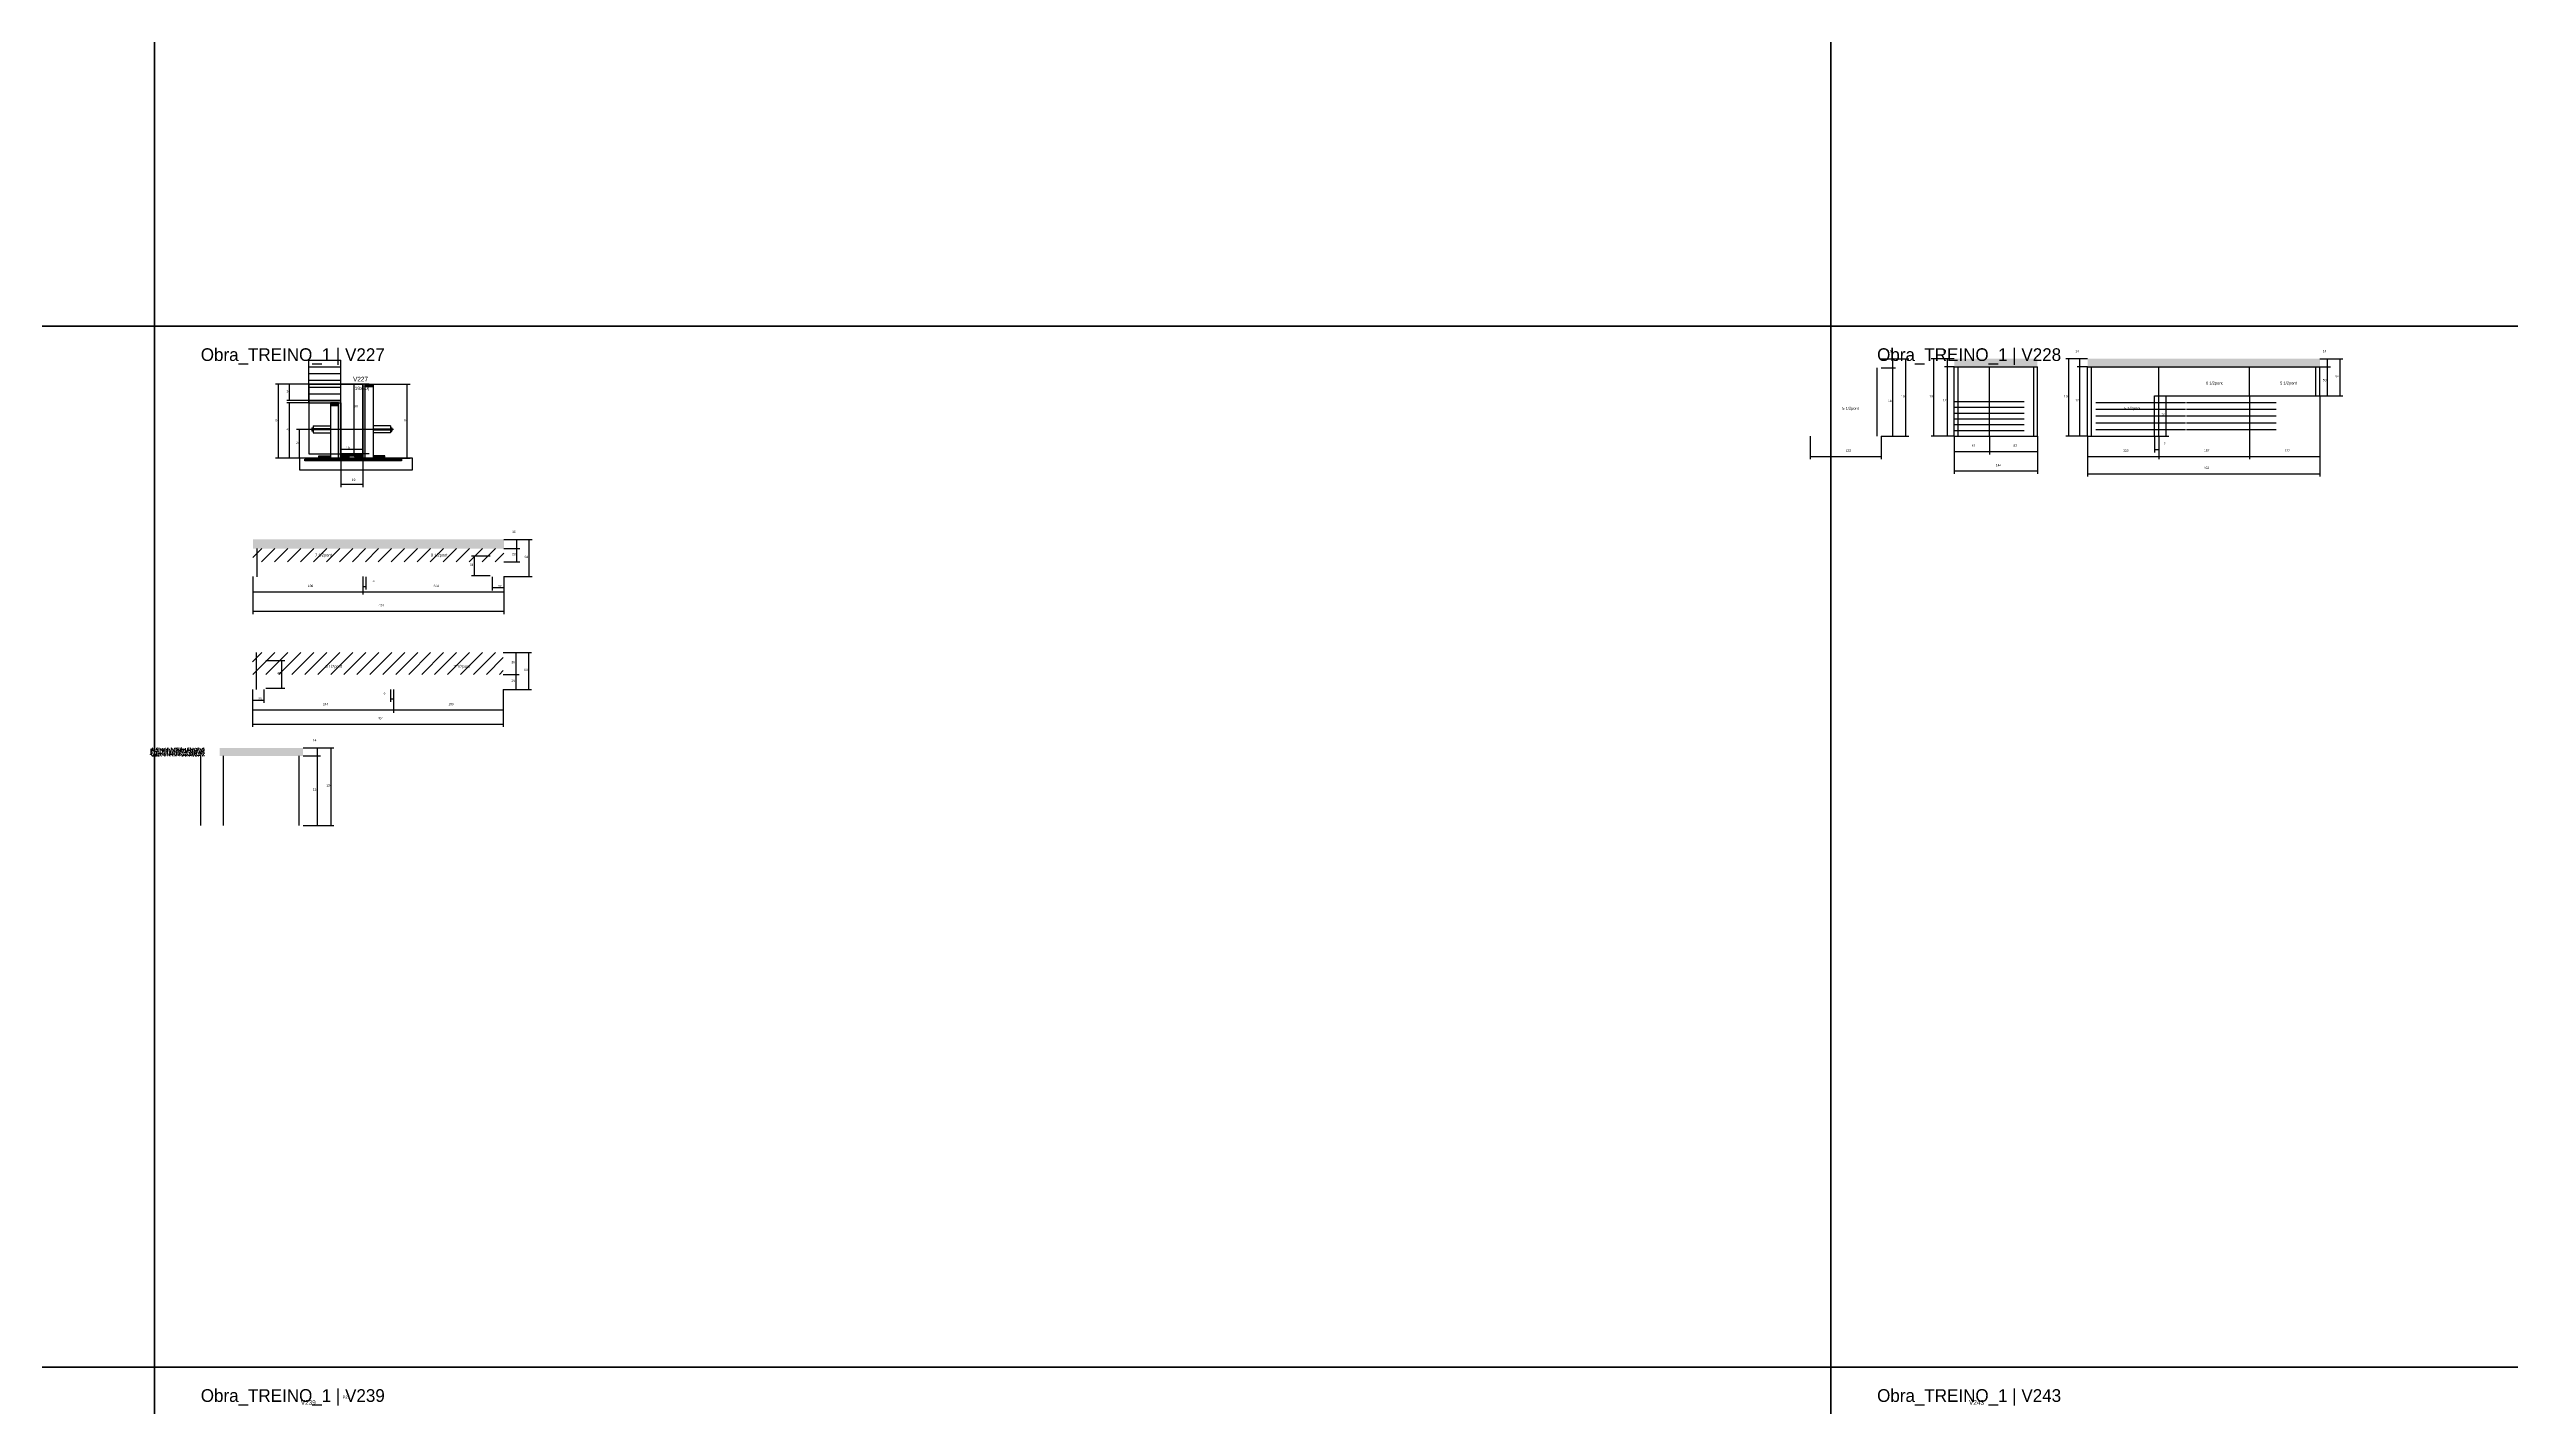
# Model space of a CAD drawing. Header units: metres. Extents: x -41 to 34840, y -36000 to 1848.
# Drawn here: x 25918 to 30176, y -12668 to -10321 of the extents above; entities that cross this region are included whole.
import ezdxf

# ---------------------------------------------------------------- set-up
doc = ezdxf.new("R2010")
doc.units = ezdxf.units.M
for name, color, linetype in [('barrote', 126, 'Continuous'), ('CELL_BORDER', 8, 'Continuous'), ('CONCRETO', 251, 'Continuous'), ('COTA', 4, 'Continuous'), ('Cota Seção (2x)', 4, 'Continuous'), ('Hachura', 253, 'Continuous'), ('LABEL_ID', 3, 'Continuous'), ('Madeira', 126, 'Continuous'), ('NOMENCLATURA', 7, 'Continuous'), ('Painéis', 200, 'Continuous'), ('REAPROVEITAMENTO', 251, 'Continuous'), ('SARR_2.2x7', 40, 'Continuous'), ('SCO-___-LAJ', 4, 'Continuous'), ('TENSOR', 2, 'Continuous'), ('Texto Seção', 7, 'Continuous')]:
    doc.layers.add(name, color=color, linetype=linetype)

msp = doc.modelspace()

# ---------------------------------------------------------------- hatches: boundary and pattern name
at = {"layer": 'COTA'}
h = msp.add_hatch(dxfattribs=at)
h.set_pattern_fill('AR-CONC', scale=0.03)
h.paths.add_polyline_path([(29357.4, -10870), (29357.4, -10856), (29357.4, -10856), (29213.4, -10856), (29213.4, -10856), (29213.4, -10870), (29213.4, -10870), (29357.4, -10870)])
h = msp.add_hatch(dxfattribs=at)
h.set_pattern_fill('AR-CONC', scale=0.03)
h.paths.add_polyline_path([(29444.1, -10872), (29444.1, -10856), (29444.1, -10856), (29846.1, -10856), (29846.1, -10856), (29846.1, -10872), (29846.1, -10872), (29444.1, -10872)])
h = msp.add_hatch(dxfattribs=at)
h.set_pattern_fill('AR-CONC', scale=0.03)
h.paths.add_polyline_path([(26270.3, -11168.5), (26270.3, -11184.5), (26270.3, -11184.5), (26704.3, -11184.5), (26704.3, -11184.5), (26704.3, -11168.5), (26704.3, -11168.5), (26270.3, -11168.5)])
h = msp.add_hatch(dxfattribs=at)
h.set_pattern_fill('AR-CONC', scale=0.03)
h.paths.add_polyline_path([(26092.5, -11529), (26092.5, -11543), (26092.5, -11543), (26186.5, -11543), (26186.5, -11543), (26186.5, -11529), (26186.5, -11529), (26092.5, -11529)])
h = msp.add_hatch(dxfattribs=at)
h.set_pattern_fill('AR-CONC', scale=0.03)
h.paths.add_polyline_path([(26212.9, -11543), (26212.9, -11529), (26212.9, -11529), (26356.9, -11529), (26356.9, -11529), (26356.9, -11543), (26356.9, -11543), (26212.9, -11543)])
at = {"layer": 'Hachura'}
h = msp.add_hatch(color=8, dxfattribs=at)
h.dxf.hatch_style = 1
h.paths.add_polyline_path([(26464.3, -10900.3), (26460.3, -10900.3), (26460.3, -10900.3), (26460.3, -11028.3), (26460.3, -11028.3), (26464.3, -11028.3), (26464.3, -11028.3), (26464.3, -10900.3)])
h = msp.add_hatch(dxfattribs=at)
h.set_pattern_fill('ANSI31', scale=0.5)
h.paths.add_polyline_path([(26464.3, -10904.7), (26464.3, -10900.3), (26464.3, -10900.3), (26478.3, -10900.3), (26478.3, -10900.3), (26478.3, -10904.7), (26478.3, -10904.7), (26464.3, -10904.7)])
h = msp.add_hatch(color=8, dxfattribs=at)
h.dxf.hatch_style = 1
h.paths.add_polyline_path([(26422.3, -10932.3), (26422.3, -10928.3), (26422.3, -10928.3), (26366.7, -10928.3), (26366.7, -10928.3), (26366.7, -10932.3), (26366.7, -10932.3), (26422.3, -10932.3)])
h = msp.add_hatch(dxfattribs=at)
h.set_pattern_fill('ANSI31', scale=0.5)
h.paths.add_polyline_path([(26418.3, -10936.7), (26418.3, -10932.3), (26418.3, -10932.3), (26404.3, -10932.3), (26404.3, -10932.3), (26404.3, -10936.7), (26404.3, -10936.7), (26418.3, -10936.7)])
h = msp.add_hatch(color=8, dxfattribs=at)
h.dxf.hatch_style = 1
h.paths.add_polyline_path([(26418.3, -10928.3), (26422.3, -10928.3), (26422.3, -10928.3), (26422.3, -11028.3), (26422.3, -11028.3), (26418.3, -11028.3), (26418.3, -11028.3), (26418.3, -10928.3)])
h = msp.add_hatch(dxfattribs=at)
h.set_pattern_fill('ANSI31', scale=0.5)
h.paths.add_polyline_path([(26384.3, -11028.3), (26384.3, -11023.9), (26384.3, -11023.9), (26404.3, -11023.9), (26404.3, -11023.9), (26404.3, -11028.3), (26404.3, -11028.3), (26384.3, -11028.3)])
h = msp.add_hatch(color=8, dxfattribs=at)
h.dxf.hatch_style = 1
h.paths.add_polyline_path([(26460.3, -11023.9), (26460.3, -11020.3), (26460.3, -11020.3), (26422.3, -11020.3), (26422.3, -11020.3), (26422.3, -11023.9), (26422.3, -11023.9), (26460.3, -11023.9)])
h = msp.add_hatch(dxfattribs=at)
h.set_pattern_fill('ANSI31', scale=0.5)
h.paths.add_polyline_path([(26422.3, -11028.3), (26422.3, -11023.9), (26422.3, -11023.9), (26436.3, -11023.9), (26436.3, -11023.9), (26436.3, -11028.3), (26436.3, -11028.3), (26422.3, -11028.3)])
h = msp.add_hatch(dxfattribs=at)
h.set_pattern_fill('ANSI31', scale=0.5)
h.paths.add_polyline_path([(26460.3, -11028.3), (26460.3, -11023.9), (26460.3, -11023.9), (26446.3, -11023.9), (26446.3, -11023.9), (26446.3, -11028.3), (26446.3, -11028.3), (26460.3, -11028.3)])
h = msp.add_hatch(dxfattribs=at)
h.set_pattern_fill('ANSI31', scale=0.5)
h.paths.add_polyline_path([(26498.3, -11028.3), (26498.3, -11023.9), (26498.3, -11023.9), (26478.3, -11023.9), (26478.3, -11023.9), (26478.3, -11028.3), (26478.3, -11028.3), (26498.3, -11028.3)])
at = {"layer": 'REAPROVEITAMENTO'}
h = msp.add_hatch(dxfattribs=at)
h.set_pattern_fill('ANSI31', scale=5)
h.paths.add_polyline_path([(26270.3, -11184.5), (26270.3, -11207.5), (26270.3, -11207.5), (26704.3, -11207.5), (26704.3, -11207.5), (26704.3, -11184.5), (26704.3, -11184.5), (26270.3, -11184.5)])
h = msp.add_hatch(dxfattribs=at)
h.set_pattern_fill('ANSI31', scale=5)
h.paths.add_polyline_path([(26703.3, -11401.9), (26703.3, -11363.9), (26703.3, -11363.9), (26269.3, -11363.9), (26269.3, -11363.9), (26269.3, -11401.9), (26269.3, -11401.9), (26703.3, -11401.9)])

# ---------------------------------------------------------------- linework, layer by layer
for p, q in [((26372.3, -10975.3), (26372.3, -10981.3)), ((26372.3, -10975.3), (26374.3, -10975.3)), ((26374.3, -10981.3), (26372.3, -10981.3)), ((26374.3, -10972.3), (26374.3, -10984.3)), ((26374.3, -10972.3), (26404.3, -10972.3)), ((26404.3, -10977.3), (26374.3, -10977.3)), ((26404.3, -10979.3), (26374.3, -10979.3)), ((26374.3, -10984.3), (26404.3, -10984.3)), ((26508.3, -10972.3), (26478.3, -10972.3)), ((26478.3, -10977.3), (26508.3, -10977.3)), ((26478.3, -10979.3), (26508.3, -10979.3)), ((26508.3, -10984.3), (26478.3, -10984.3)), ((26508.3, -10972.3), (26508.3, -10984.3)), ((26508.3, -10975.3), (26510.3, -10975.3)), ((26508.3, -10981.3), (26510.3, -10981.3)), ((26510.3, -10975.3), (26510.3, -10981.3))]:
    msp.add_line(p, q)
at = {"layer": 'barrote'}
msp.add_lwpolyline([(26350.9, -11048.3), (26546, -11048.3), (26546, -11028.3), (26350.9, -11028.3)], close=True, dxfattribs=at)
at = {"layer": 'CELL_BORDER'}
for points in [[(23200, -10800), (26100, -10800), (26100, -9000), (23200, -9000)], [(26100, -10800), (29000, -10800), (29000, -9000), (26100, -9000)], [(29000, -10800), (31900, -10800), (31900, -9000), (29000, -9000)], [(23200, -12600), (26100, -12600), (26100, -10800), (23200, -10800)], [(26100, -12600), (29000, -12600), (29000, -10800), (26100, -10800)], [(29000, -12600), (31900, -12600), (31900, -10800), (29000, -10800)], [(23200, -14400), (26100, -14400), (26100, -12600), (23200, -12600)], [(26100, -14400), (29000, -14400), (29000, -12600), (26100, -12600)], [(29000, -14400), (31900, -14400), (31900, -12600), (29000, -12600)]]:
    msp.add_lwpolyline(points, close=True, dxfattribs=at)
at = {"layer": 'CONCRETO'}
for points in [[(26366.7, -10928.3), (26366.7, -10900.3), (26460.3, -10900.3), (26460.3, -10928.3), (26460.3, -10928.3), (26460.3, -11020.3), (26422.3, -11020.3), (26422.3, -10928.3)], [(26366.7, -11020.3), (26460.3, -11020.3), (26460.3, -10900.3), (26366.7, -10900.3)]]:
    msp.add_lwpolyline(points, close=True, dxfattribs=at)
at = {"layer": 'COTA'}
for p, q in [((29846.1, -10856), (29864.2, -10856)), ((29846.1, -10856), (29885.8, -10856)), ((29859.2, -10870), (29859.2, -10856)), ((29880.8, -10920), (29880.8, -10856)), ((26366.7, -10900.3), (26309.3, -10900.3)), ((26314.3, -11028.3), (26314.3, -10900.3)), ((26366.7, -10900.3), (26328.7, -10900.3)), ((26333.7, -10928.3), (26333.7, -10900.3)), ((26478.3, -10900.3), (26542.2, -10900.3)), ((26537.2, -11028.3), (26537.2, -10900.3)), ((29846.1, -10870), (29864.2, -10870)), ((26366.7, -10928.3), (26328.7, -10928.3)), ((26366.7, -10932.3), (26328.7, -10932.3)), ((26333.7, -11028.3), (26333.7, -10932.3)), ((29724.1, -10920), (29724.1, -11030)), ((29724.1, -10920), (29724.1, -11030)), ((29846.1, -10920), (29846.1, -11030)), ((29846.1, -10920), (29885.8, -10920)), ((26369, -10978.3), (26345.5, -10978.3)), ((26350.5, -11028.3), (26350.5, -10978.3)), ((26388.7, -11028.3), (26309.3, -11028.3)), ((26388.7, -11028.3), (26328.7, -11028.3)), ((26369, -11028.3), (26345.5, -11028.3)), ((26422.3, -11028.3), (26422.3, -11078)), ((26460.3, -11028.3), (26460.3, -11078)), ((26493.9, -11028.3), (26542.2, -11028.3)), ((29213.4, -10990), (29213.4, -11021.5)), ((29213.4, -10990), (29213.4, -11055)), ((29213.4, -11016.5), (29274.4, -11016.5)), ((29274.4, -10990), (29274.4, -11021.5)), ((29274.4, -10990), (29274.4, -11021.5)), ((29274.4, -11016.5), (29357.4, -11016.5)), ((29357.4, -10990), (29357.4, -11021.5)), ((29357.4, -10990), (29357.4, -11055)), ((29560.1, -10990), (29560.1, -11018.2)), ((29560.1, -11013.2), (29567.1, -11013.2)), ((29567.1, -10990), (29567.1, -11030)), ((29567.1, -10990), (29567.1, -11018.2)), ((29567.1, -11025), (29724.1, -11025)), ((29724.1, -11025), (29846.1, -11025)), ((29213.4, -11050), (29357.4, -11050)), ((26422.3, -11073), (26460.3, -11073)), ((26704.3, -11168.5), (26753.3, -11168.5)), ((26704.3, -11184.5), (26731.7, -11184.5)), ((26726.7, -11207.5), (26726.7, -11184.5)), ((26748.3, -11232.5), (26748.3, -11168.5)), ((26270.3, -11232.5), (26270.3, -11264)), ((26270.3, -11232.5), (26270.3, -11297.6)), ((26460.3, -11232.5), (26460.3, -11264)), ((26460.3, -11232.5), (26460.3, -11264)), ((26704.3, -11207.5), (26731.7, -11207.5)), ((26704.3, -11232.5), (26704.3, -11264)), ((26704.3, -11232.5), (26704.3, -11297.6)), ((26704.3, -11232.5), (26753.3, -11232.5)), ((26270.3, -11259), (26460.3, -11259)), ((26460.3, -11259), (26704.3, -11259)), ((26270.3, -11292.6), (26704.3, -11292.6)), ((26703.3, -11363.9), (26730.7, -11363.9)), ((26703.3, -11363.9), (26752.3, -11363.9)), ((26725.7, -11401.9), (26725.7, -11363.9)), ((26747.3, -11427.9), (26747.3, -11363.9)), ((26703.3, -11401.9), (26730.7, -11401.9)), ((26269.3, -11427.9), (26269.3, -11468.4)), ((26269.3, -11427.9), (26269.3, -11492.9)), ((26513.3, -11427.9), (26513.3, -11468.4)), ((26513.3, -11427.9), (26513.3, -11468.4)), ((26703.3, -11427.9), (26703.3, -11468.4)), ((26703.3, -11427.9), (26703.3, -11492.9)), ((26703.3, -11427.9), (26752.3, -11427.9)), ((26269.3, -11463.4), (26513.3, -11463.4)), ((26269.3, -11487.9), (26703.3, -11487.9)), ((26513.3, -11463.4), (26703.3, -11463.4))]:
    msp.add_line(p, q, dxfattribs=at)
at = {"layer": 'Cota Seção (2x)'}
for p, q in [((29087, -10856), (29112, -10856)), ((29087, -10856), (29134.6, -10856)), ((29107, -10872), (29107, -10856)), ((29129.6, -10990), (29129.6, -10856)), ((29213.4, -10856), (29173.3, -10856)), ((29178.3, -10990), (29178.3, -10856)), ((29213.4, -10856), (29196.8, -10856)), ((29201.8, -10870), (29201.8, -10856)), ((29444.1, -10856), (29406.4, -10856)), ((29411.4, -10990), (29411.4, -10856)), ((29444.1, -10856), (29425.9, -10856)), ((29430.9, -10870), (29430.9, -10856)), ((26471.3, -10900.3), (26440.6, -10900.3)), ((26445.6, -11020.3), (26445.6, -10900.3)), ((29087, -10872), (29112, -10872)), ((29087, -10872), (29112, -10872)), ((29107, -10990), (29107, -10872)), ((29213.4, -10870), (29196.8, -10870)), ((29213.4, -10870), (29196.8, -10870)), ((29201.8, -10990), (29201.8, -10870)), ((29444.1, -10870), (29425.9, -10870)), ((29444.1, -10870), (29425.9, -10870)), ((29430.9, -10990), (29430.9, -10870)), ((29846.1, -10870), (29864.2, -10870)), ((29859.2, -10920), (29859.2, -10870)), ((29567.1, -10920), (29584.9, -10920)), ((29579.9, -10990), (29579.9, -10920)), ((29846.1, -10920), (29864.2, -10920)), ((29846.1, -10920), (29846.1, -11060)), ((26422.3, -11028.3), (26422.3, -11007.3)), ((26422.3, -11012.3), (26460.3, -11012.3)), ((26471.3, -11020.3), (26440.6, -11020.3)), ((26460.3, -11028.3), (26460.3, -11007.3)), ((28964, -10990), (28964, -11030)), ((28964, -11025), (29087, -11025)), ((29087, -10990), (29087, -11030)), ((29087, -10990), (29112, -10990)), ((29087, -10990), (29134.6, -10990)), ((29213.4, -10990), (29173.3, -10990)), ((29213.4, -10990), (29196.8, -10990)), ((29444.1, -10990), (29406.4, -10990)), ((29444.1, -10990), (29425.9, -10990)), ((29444.1, -10990), (29444.1, -11030)), ((29444.1, -10990), (29444.1, -11060)), ((29444.1, -11025), (29567.1, -11025)), ((29567.1, -10990), (29584.9, -10990)), ((29567.1, -10990), (29567.1, -11030)), ((29444.1, -11055), (29846.1, -11055)), ((26680.8, -11197.3), (26648.4, -11197.3)), ((26653.4, -11231.3), (26653.4, -11197.3)), ((26704.3, -11168.5), (26731.7, -11168.5)), ((26704.3, -11184.5), (26731.7, -11184.5)), ((26726.7, -11184.5), (26726.7, -11168.5)), ((26460.3, -11233.5), (26460.3, -11255.1)), ((26465.3, -11233.5), (26465.3, -11255.1)), ((26680.8, -11231.3), (26648.4, -11231.3)), ((26684.3, -11233.5), (26684.3, -11256.9)), ((26704.3, -11233.5), (26704.3, -11256.9)), ((26460.3, -11250.1), (26465.3, -11250.1)), ((26684.3, -11251.9), (26704.3, -11251.9)), ((26292.8, -11377.7), (26325.2, -11377.7)), ((26320.2, -11425.7), (26320.2, -11377.7)), ((26703.3, -11401.9), (26730.7, -11401.9)), ((26725.7, -11427.9), (26725.7, -11401.9)), ((26269.3, -11427.9), (26269.3, -11451.3)), ((26269.3, -11446.3), (26289.3, -11446.3)), ((26289.3, -11427.9), (26289.3, -11451.3)), ((26292.8, -11425.7), (26325.2, -11425.7)), ((26508.3, -11427.9), (26508.3, -11449.5)), ((26508.3, -11444.5), (26513.3, -11444.5)), ((26513.3, -11427.9), (26513.3, -11449.5)), ((26703.3, -11427.9), (26730.7, -11427.9)), ((26356.9, -11529), (26386.9, -11529)), ((26356.9, -11529), (26410.3, -11529)), ((26381.9, -11543), (26381.9, -11529)), ((26405.3, -11663), (26405.3, -11529)), ((26356.9, -11543), (26386.9, -11543)), ((26356.9, -11543), (26386.9, -11543)), ((26381.9, -11663), (26381.9, -11543)), ((26356.9, -11663), (26386.9, -11663)), ((26356.9, -11663), (26410.3, -11663))]:
    msp.add_line(p, q, dxfattribs=at)
at = {"layer": 'Madeira'}
for points in [[(26464.3, -10904.7), (26464.3, -10900.3), (26478.3, -10900.3), (26478.3, -10904.7)], [(26464.3, -10900.3), (26478.3, -10900.3), (26478.3, -11028.3), (26464.3, -11028.3)], [(26418.3, -10936.7), (26418.3, -10932.3), (26404.3, -10932.3), (26404.3, -10936.7)], [(26418.3, -10932.3), (26404.3, -10932.3), (26404.3, -11028.3), (26418.3, -11028.3)], [(26350.9, -11048.3), (26546, -11048.3), (26546, -11028.3), (26350.9, -11028.3)], [(26384.3, -11028.3), (26384.3, -11023.9), (26404.3, -11023.9), (26404.3, -11028.3)], [(26422.3, -11028.3), (26422.3, -11023.9), (26436.3, -11023.9), (26436.3, -11028.3)], [(26460.3, -11028.3), (26460.3, -11023.9), (26446.3, -11023.9), (26446.3, -11028.3)], [(26498.3, -11028.3), (26498.3, -11023.9), (26478.3, -11023.9), (26478.3, -11028.3)]]:
    msp.add_lwpolyline(points, close=True, dxfattribs=at)
at = {"layer": 'Painéis'}
for p, q in [((26366.7, -10858.3), (26422.2, -10858.3)), ((26366.7, -10928.3), (26366.7, -10858.3)), ((26422.2, -10928.3), (26422.2, -10858.3)), ((29213.4, -10870), (29357.4, -10870)), ((29213.4, -10990), (29213.4, -10870)), ((29274.4, -10990), (29274.4, -10870)), ((29357.4, -10990), (29357.4, -10870)), ((29444.1, -10870), (29567.1, -10870)), ((29444.1, -10990), (29444.1, -10870)), ((29567.1, -10870), (29846.1, -10870)), ((29567.1, -10920), (29567.1, -10870)), ((29724.1, -10920), (29724.1, -10870)), ((29846.1, -10920), (29846.1, -10870)), ((26366.7, -10928.3), (26422.3, -10928.3)), ((26366.7, -10932.3), (26366.7, -10928.3)), ((26366.7, -10928.3), (26422.2, -10928.3)), ((26422.3, -10932.3), (26422.3, -10928.3)), ((26422.3, -11028.3), (26422.3, -10932.3)), ((29567.1, -10920), (29846.1, -10920)), ((29567.1, -10990), (29567.1, -10920)), ((29213.4, -10990), (29357.4, -10990)), ((29444.1, -10990), (29567.1, -10990))]:
    msp.add_line(p, q, dxfattribs=at)
for points in [[(26464.3, -10900.3), (26460.3, -10900.3), (26460.3, -11028.3), (26464.3, -11028.3)], [(26422.3, -10932.3), (26422.3, -10928.3), (26366.7, -10928.3), (26366.7, -10932.3)], [(26418.3, -10932.3), (26422.3, -10932.3), (26422.3, -11028.3), (26418.3, -11028.3)], [(26460.3, -11023.9), (26460.3, -11020.3), (26422.3, -11020.3), (26422.3, -11023.9)]]:
    msp.add_lwpolyline(points, close=True, dxfattribs=at)
at = {"layer": 'SARR_2.2x7'}
for p, q in [((26367.7, -10870), (26421.2, -10870)), ((26367.7, -10881.7), (26421.2, -10881.7)), ((26367.7, -10893.3), (26421.2, -10893.3)), ((29080, -10990), (29080, -10872)), ((29220, -10990), (29220, -10870)), ((29350.9, -10990), (29350.9, -10870)), ((29451.1, -10990), (29451.1, -10870)), ((29839.1, -10920), (29839.1, -10870)), ((26367.7, -10905), (26421.2, -10905)), ((26367.7, -10916.7), (26421.2, -10916.7)), ((29214.4, -10930), (29334.4, -10930)), ((29214.4, -10940), (29334.4, -10940)), ((29458.4, -10931.7), (29613.4, -10931.7)), ((29458.4, -10943.3), (29613.4, -10943.3)), ((29560.1, -10920), (29567.1, -10920)), ((29560.1, -10990), (29560.1, -10920)), ((29615.4, -10931.7), (29770.4, -10931.7)), ((29615.4, -10943.3), (29770.4, -10943.3)), ((29214.4, -10950), (29334.4, -10950)), ((29214.4, -10960), (29334.4, -10960)), ((29214.4, -10970), (29334.4, -10970)), ((29214.4, -10980), (29334.4, -10980)), ((29458.4, -10955), (29613.4, -10955)), ((29458.4, -10966.7), (29613.4, -10966.7)), ((29458.4, -10978.3), (29613.4, -10978.3)), ((29615.4, -10955), (29770.4, -10955)), ((29615.4, -10966.7), (29770.4, -10966.7)), ((29615.4, -10978.3), (29770.4, -10978.3)), ((26277.3, -11207.5), (26277.3, -11184.5)), ((26277.3, -11233.5), (26277.3, -11207.5)), ((26276.3, -11401.9), (26276.3, -11363.9)), ((26276.3, -11427.9), (26276.3, -11401.9)), ((26180, -11663), (26180, -11543)), ((26219.5, -11663), (26219.5, -11543)), ((26350.4, -11663), (26350.4, -11543))]:
    msp.add_line(p, q, dxfattribs=at)
at = {"layer": 'SCO-___-LAJ'}
msp.add_lwpolyline([(26359.9, -11029.6), (26527.2, -11029.6), (26527.2, -11032.8), (26359.9, -11032.8)], close=True, dxfattribs=at)
at = {"layer": 'TENSOR'}
msp.add_line((26513.3, -10978.3), (26369, -10978.3), dxfattribs=at)

# ---------------------------------------------------------------- texts
at = {"layer": 'COTA'}
for s, p in [('14', (29851.1, -10844.9)), ('64', (29872.7, -10888)), ('14', (26328.2, -10914.3)), ('64', (26308.8, -10964.3)), ('48', (26328.2, -10980.3)), ('64', (26531.7, -10964.3)), ('25', (26345, -11003.3)), ('61', (29243.9, -11008.4)), ('83', (29315.9, -11008.3)), ('7', (29576, -11005.1)), ('157', (29645.6, -11016.9)), ('122', (29785.1, -11017)), ('19', (26441.3, -11067.5)), ('144', (29285.4, -11042)), ('23', (26718.5, -11196)), ('64', (26740.2, -11200.5)), ('190', (26365.3, -11250.9)), ('434', (26487.3, -11284.3)), ('244', (26582.3, -11251)), ('38', (26717.5, -11382.9)), ('64', (26739.2, -11395.9)), ('244', (26391.3, -11455.4)), ('190', (26608.3, -11455.3)), ('434', (26486.3, -11479.7))]:
    msp.add_text(s, height=4, dxfattribs=at).set_placement(p)
at = {"layer": 'Cota Seção (2x)'}
for s, p in [('16', (29098.9, -10845)), ('14', (29193.7, -10844.9)), ('14', (29422.8, -10844.9)), ('50', (29851.1, -10895)), ('60', (26445.6, -10940.3)), ('118', (29098.9, -10931)), ('134', (29121.4, -10923)), ('134', (29170.1, -10923)), ('120', (29193.7, -10930)), ('134', (29403.2, -10923)), ('120', (29422.8, -10930)), ('70', (29571.8, -10955)), ('19', (26431.3, -11012.3)), ('123', (29025.5, -11016.8)), ('123', (29505.6, -11016.8)), ('402', (29645.1, -11046.8)), ('16', (26718.6, -11157.5)), ('5', (26477.3, -11242)), ('34', (26645.2, -11214.3)), ('20', (26694.3, -11251.9)), ('48', (26312.1, -11401.7)), ('26', (26717.6, -11414.9)), ('20', (26279.3, -11446.3)), ('5', (26496.3, -11436.4)), ('14', (26373.8, -11517.9)), ('120', (26373.8, -11603)), ('134', (26397.1, -11596))]:
    msp.add_text(s, height=4, dxfattribs=at).set_placement(p)
at = {"layer": 'LABEL_ID'}
for s, p in [('Obra_TREINO_1 | V227', (26180, -10860)), ('Obra_TREINO_1 | V228', (29080, -10860)), ('Obra_TREINO_1 | V239', (26180, -12660)), ('Obra_TREINO_1 | V243', (29080, -12660))]:
    msp.add_text(s, height=22, dxfattribs=at).set_placement(p)
at = {"layer": 'NOMENCLATURA'}
for s, p in [('6 1/2pont', (29648.9, -10900.7)), ('5 1/2pont', (29777.1, -10900.7)), ('5 1/2pont', (29019.6, -10944.3)), ('5 1/2pont', (29507, -10944.3)), ('7 1/2pont', (26377.7, -11198.1)), ('8 1/2pont', (26577.9, -11198.1)), ('8 1/2pont', (26395.7, -11390.6)), ('7 1/2pont', (26617.4, -11390.6)), ('P27', (26425.5, -12654.2))]:
    msp.add_text(s, height=5, dxfattribs=at).set_placement(p)
at = {"layer": 'Texto Seção'}
for s, height, p in [('V227', 8, (26443.5, -10895.3)), ('(19x60)', 6, (26443.5, -10910.3)), ('V239', 8, (26353.1, -12665)), ('V243', 8, (29239.1, -12665))]:
    msp.add_text(s, height=height, dxfattribs=at).set_placement(p)

doc.saveas('drawing.dxf')
